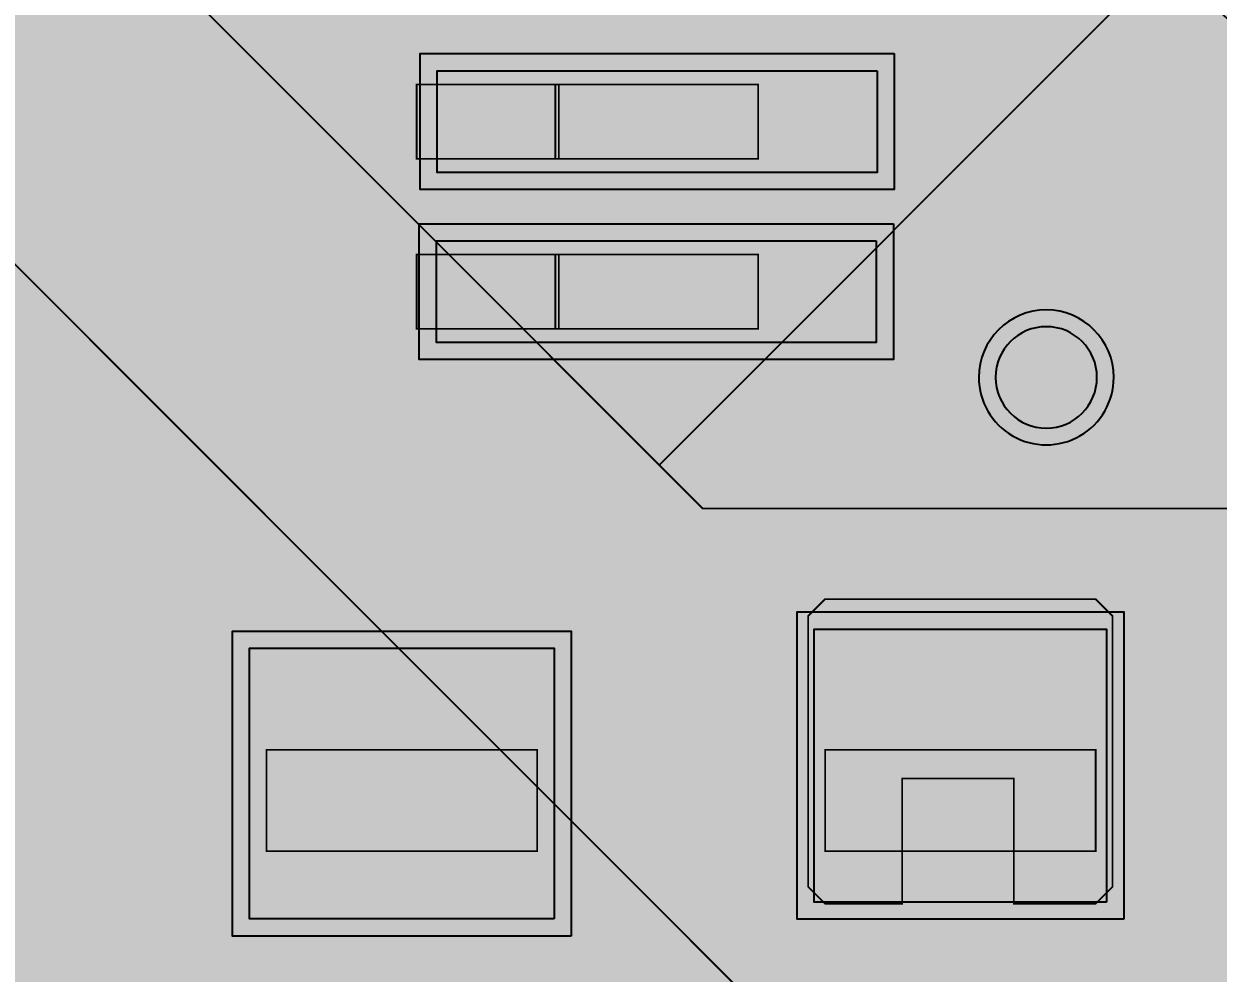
# Model space of a CAD drawing. Header units: millimetres. Extents: x -29 to 68.7, y -13.3 to 46.
# Drawn here: x 19.076 to 22.606, y 5.982 to 8.787 of the extents above; entities that cross this region are included whole.
import ezdxf

# ---------------------------------------------------------------- set-up
doc = ezdxf.new("R2010")
doc.units = ezdxf.units.MM
doc.header["$MEASUREMENT"] = 0
for name, color, linetype, true_color in [('Bottom-Layer', 7, 'Continuous', 0x0000ff), ('Component-Marking-Layer', 7, 'Continuous', 0x66ffcc), ('Component-Shape-Layer', 7, 'Continuous', 0x00cccc), ('Document-Layer', 7, 'Continuous', 0xffffff), ('Hole-Layer', 7, 'Continuous', 0x222222), ('Inner1', 7, 'Continuous', 0x999966), ('Inner2', 7, 'Continuous', 0x008000), ('Multi-Layer', 7, 'Continuous', 0xc0c0c0), ('Pin-Floating-Layer', 7, 'Continuous', 0xff99ff), ('Pin-Soldering-Layer', 7, 'Continuous', 0xcc9999), ('Top-Layer', 7, 'Continuous', 0xff0000), ('Top-Paste-Mask-Layer', 7, 'Continuous', 0x808080), ('Top-Silkscreen-Layer', 7, 'Continuous', 0xffcc00), ('Top-Solder-Mask-Layer', 7, 'Continuous', 0x800080)]:
    doc.layers.add(name, color=color, linetype=linetype, true_color=true_color)

msp = doc.modelspace()

# ---------------------------------------------------------------- hatches: boundary and pattern name
at = {"layer": 'Bottom-Layer'}
for points in [[(4.985098257861302, 4.985098257861302), (4.411273596485969, 5.426836558276926), (3.7435443644042454, 5.7070956182199595), (3.0263406797366175, 5.807227245370312), (2.307384647335205, 5.720568768980415), (1.6345149717351406, 5.452886368149756), (1.0525038116651988, 5.021991395319207), (0.6000776798298316, 4.456555224483729), (0.30734061468123025, 3.794201483085085), (0.30734061468122964, 24.205854397026684), (0.6000776798298312, 23.543500655628037), (1.0525038116651988, 22.978064484792558), (1.6345149717351402, 22.547169511962007), (2.307384647335204, 22.27948711113135), (3.0263406797366206, 22.192828634741453), (3.7435443644042494, 22.292960261891803), (4.411273596485971, 22.573219321834838), (4.985098257861304, 23.014957622250463), (5.426836558276928, 23.588782283625797), (5.7070956182199595, 24.256511515707523), (5.80722724537031, 24.97371520037515), (5.720568768980412, 25.692671232776565), (5.452886368149749, 26.365540908376627), (5.021991395319198, 26.94755206844657), (4.456555224483718, 27.399978200281936), (3.7942014830850663, 27.692715265430536), (8.705263677228285, 27.692715265430536), (8.531223209924825, 27.437352467186724), (8.53786426574143, 27.128392697372337), (8.722716903352671, 26.880744266417718), (9.01703073406147, 26.78651257302515), (9.311344564770266, 26.880744266417718), (9.49619720238151, 27.128392697372337), (9.502838258198116, 27.437352467186724), (9.328797790894654, 27.692715265430536), (39.20588233708258, 27.692715265430536), (38.54352811596471, 27.39997790913344), (37.97809164628019, 26.9475512601005), (37.547196633178714, 26.365539437463934), (37.2795144973991, 25.6926690575326), (37.19285660111973, 24.973712394710073), (37.29298909370187, 24.256508269001255), (37.57324923657311, 23.588778887947626), (38.01498873669625, 23.014954447865623), (38.588814589557664, 22.573216782964447), (39.256544866942896, 22.292958775643474), (39.97374931289429, 22.19282857684205), (40.69270569856169, 22.27948877250619), (41.365575222381864, 22.54717306027535), (41.94758566691623, 22.978069934779427), (42.400010507553766, 23.543507851423307), (42.69274574549149, 24.205863008777733), (42.6927457454915, 3.794192871334001), (42.40001050755378, 4.456548028688433), (41.94758566691625, 5.0219859453323155), (41.36557522238189, 5.452882819836398), (40.69270569856171, 5.72056710760556), (39.97374931289432, 5.807227303269707), (39.25654486694292, 5.707097104468292), (38.588814589557686, 5.426839097147328), (38.014988736696274, 4.985101432246156), (37.573249236573126, 4.411276992164153), (37.29298909370188, 3.7435476111105284), (37.19285660111973, 3.0263434854017057), (37.27951449739909, 2.3073868225791783), (37.5471966331787, 1.6345164426478431), (37.97809164628018, 1.0525046200112707), (38.5435281159647, 0.600077970978328), (39.20588233708256, 0.3073406146812289), (3.794201483085082, 0.30734061468122914), (4.456555224483727, 0.6000776798298316), (5.021991395319207, 1.0525038116651992), (5.452886368149756, 1.6345149717351424), (5.720568768980415, 2.3073846473352067), (5.807227245370311, 3.026340679736621), (5.707095618219958, 3.74354436440425), (5.426836558276924, 4.411273596485974)], [(20.203200406400818, 8.001016002032005), (20.231428977021473, 7.859101394144519), (20.311817144899074, 7.73879199884878), (21.07381866890212, 6.976790474845732), (21.194128064197862, 6.89640230696813), (21.336042672085348, 6.868173736347473), (22.610871221742446, 6.868173736347473), (22.752785829629932, 6.89640230696813), (22.873095224925674, 6.976790474845732), (23.132084375508626, 7.235779625428688), (23.307963791609946, 7.274031072552702), (23.459377177057913, 7.371348742697487), (26.71856743713488, 7.371348742697487), (26.860482045022366, 7.399577313318142), (26.980791440318104, 7.479965481195745), (27.122432356204584, 7.621606397082229), (27.339795255678908, 7.6792817386092205), (27.510795021590052, 7.825337053974581), (27.510795021590052, 7.043434086868174), (27.539023592210704, 6.901519478980688), (27.61941176008831, 6.781210083684949), (27.651110997507377, 6.7495108462658795), (27.444056317558747, 6.607145748132078), (27.330849406910815, 6.382816398654958), (27.339327035690395, 6.131683781367692), (27.467404615578573, 5.915499611768564), (27.683588785177704, 5.787422031880389), (27.934721402464966, 5.778944403100806), (28.15905075194209, 5.892151313748737), (28.30141585007589, 6.099205993697368), (28.83921767843536, 5.561404165337893), (28.83921767843536, 3.3905824377248797), (28.566552920046966, 3.3909607063103007), (28.320773113709006, 3.2728992801347587), (28.150642537251986, 3.05982229754741), (28.089916179832365, 2.7940055880111765), (28.15064253725199, 2.5281888784749427), (28.320773113709006, 2.315111895887594), (28.566552920046966, 2.1970504697120523), (28.83921767843536, 2.197428738297473), (28.83921767843536, 1.6510033020066042), (28.867446249056016, 1.5090886941191193), (28.94783441693362, 1.3887792988233785), (29.771555524375835, 0.5650581913811643), (29.88567462384303, 0.48730014623515994), (30.0203305558804, 0.4566854044384373), (30.240358690022283, 0.33635465329892134), (30.49114118870052, 0.3362661069341246), (30.711254240812043, 0.4564414528829058), (31.053342646685294, 0.45644145288290566), (31.19525725457278, 0.48467002350356136), (31.315566649868522, 0.5650581913811633), (31.903670764811974, 1.1531623063246128), (36.322072644145294, 1.153162306324613), (36.46398725203277, 1.181390876945268), (36.584296647328514, 1.26177904482287), (37.051865862466954, 1.7293482599613037), (37.132254030344555, 1.8496576552570425), (37.16048260096521, 1.9915722631445267), (37.16048260096521, 16.298732537465078), (37.16023037507657, 16.31240761162688), (37.15947404051156, 16.326064083691637), (37.14423244011294, 16.583360795996093), (37.004392280351496, 16.79987553975108), (37.15657281602383, 17.060844620337065), (37.13319967290441, 17.3620380343423), (36.94258016417836, 17.59640522349738), (36.652464525665295, 17.680647094022486), (36.36596603813891, 17.584822289798804), (36.184912369824744, 17.34298898843318), (36.184912369824744, 18.896430835391232), (36.838297155329535, 19.549815620896027), (36.91868532320714, 19.670125016191765), (36.9469138938278, 19.81203962407925), (36.9469138938278, 25.908051816103637), (36.91868532320714, 26.049966423991123), (36.838297155329535, 26.17027581928686), (36.203295885326995, 26.8052770892894), (35.99908415518384, 26.90932816288263), (35.77271370850401, 26.873474606379233), (35.61065036187071, 26.711411259745937), (35.57479680536731, 26.48504081306611), (35.67884787896054, 26.28082908292295), (36.20523241046482, 25.75444455141867), (36.20523241046482, 19.96564688876422), (35.55184762496003, 19.312262103259428), (35.47145945708243, 19.19195270796369), (35.44323088646178, 19.050038100076204), (35.44323088646178, 15.266637490745415), (33.90412750825503, 13.727534112538656), (33.90412750825503, 15.370539473587693), (34.18717238400248, 15.410707109961766), (34.403431935358604, 15.597682100658444), (34.48407416814834, 15.87195326390653), (34.4034319353586, 16.146224427154614), (34.18717238400248, 16.33319941785129), (33.90412750825503, 16.373367054225366), (33.90412750825503, 22.98182626365253), (33.87589893763437, 23.123740871540015), (33.79551076975676, 23.244050266835757), (32.76447437507932, 24.2750866615132), (32.67172895583936, 24.54972248171867), (32.44361749392647, 24.728584740101738), (32.15478635224557, 24.753143203515403), (31.899751580272508, 24.61536144995356), (31.761969826710665, 24.360326677980495), (31.78652829012433, 24.071495536299604), (31.965390548507393, 23.843384074386705), (32.24002636871287, 23.750638655146748), (33.162446024892056, 22.82821899896756), (33.162446024892056, 13.366853391177223), (30.82203408659774, 11.026441452882908), (28.96608279046914, 11.026441452882908), (28.93701858938291, 11.051519470784944), (28.90613933901484, 11.074325317916358), (28.9512360138119, 11.11942199271342), (29.225871834017376, 11.212167411953377), (29.404734092400442, 11.440278873866275), (29.42929255581411, 11.729110015547167), (29.29151080225227, 11.984144787520233), (29.036476030279204, 12.121926541082079), (28.747644888598312, 12.097368077668412), (28.51953342668541, 11.918505819285349), (28.426788007445452, 11.643869999079875), (28.075780594090755, 11.292862585725173), (27.712662382795205, 11.292862585725173), (27.42189484378969, 11.583630124730691), (27.42189484378969, 12.827025654051285), (27.39366627316904, 12.96894026193877), (27.313278105291438, 13.089249657234507), (24.500889001778006, 15.901638760747977), (24.500889001778003, 16.76403352806706), (24.472660431157347, 16.905948135954542), (24.39227226327975, 17.02625753125028), (24.011271501278234, 17.407258293251804), (23.890962105982492, 17.48764646112941), (23.749047498095006, 17.515875031750063), (22.886652730775896, 17.515875031750063), (21.46751333502667, 18.935014427499294), (21.467513335026673, 23.353416306832614), (21.43928476440602, 23.4953309147201), (21.358896596528417, 23.61564031001584), (20.836265151265525, 24.138271755278733), (20.715955755969784, 24.218659923156334), (20.574041148082298, 24.24688849377699), (13.335026670053342, 24.24688849377699), (13.193112062165856, 24.218659923156334), (13.072802666870116, 24.138271755278733), (12.038417119363801, 23.103886207772415), (11.589697913891705, 23.103886207772415), (11.672925684450158, 23.336398070586288), (11.657505390669211, 23.582874930922134), (11.545946827589548, 23.803200406400816), (11.668401774108307, 24.070952275740535), (11.651689700087998, 24.364902924734142), (11.499676744389024, 24.617050379136295), (11.24752928998687, 24.76906333483527), (10.95357864099326, 24.785775408855578), (10.685826771653545, 24.663320462336817), (10.41807490231383, 24.785775408855578), (10.12412425332022, 24.76906333483527), (9.871976798918066, 24.617050379136295), (9.719963843219094, 24.364902924734142), (9.703251769198785, 24.070952275740535), (9.825706715717542, 23.803200406400816), (9.714148152637879, 23.582874930922134), (9.698727858856932, 23.336398070586288), (9.781955629415386, 23.103886207772415), (9.424625806722053, 23.103886207772415), (8.761426368983303, 23.76708564551117), (8.668680949743347, 24.041721465716645), (8.440569487830448, 24.220583724099704), (8.151738346149552, 24.245142187513373), (7.896703574176489, 24.10736043395153), (7.758921820614646, 23.852325661978465), (7.7834802840283155, 23.56349452029757), (7.9623425424113785, 23.33538305838467), (8.236978362616854, 23.242637639144714), (9.008794538853861, 22.47082146290771), (9.129103934149601, 22.39043329503011), (9.271018542037085, 22.36220472440945), (12.19202438404877, 22.36220472440945), (12.333938991936256, 22.390433295030107), (12.454248387231996, 22.47082146290771), (12.893747580206565, 22.91032065588228), (12.973121104559436, 22.623511315784008), (13.199817534640971, 22.4307200231277), (13.495651389539951, 22.398438693672283), (13.758592336415331, 22.537800856371057), (13.897954499114105, 22.80074180324644), (13.865673169658683, 23.09657565814542), (13.672881877002379, 23.32327208822695), (13.386072536904107, 23.40264561257982), (13.488633934738312, 23.505207010414026), (19.157379162177754, 23.505207010414026), (18.894482583952396, 23.419506178794066), (18.715717709781764, 23.208550346578615), (18.674314631219126, 22.935154976338936), (18.782601775046867, 22.680727898643607), (18.573931193092736, 22.51820813810646), (18.475574356601747, 22.272684173790115), (18.514327580548276, 22.01104650071554), (18.679632945094806, 21.804575629185763), (18.926454692958224, 21.70952243818317), (19.18754876125247, 21.751783198229425), (19.39178273924172, 21.91984439712083), (19.48351516672944, 22.16791947866942), (19.9491998983998, 21.70223474699906), (19.9491998983998, 17.653035306070613), (19.977428469020456, 17.511120698183127), (20.057816636898057, 17.39081130288739), (21.60112014224029, 15.847507797545157), (21.60112014224029, 15.843298944901447), (21.479521414778567, 15.617465649612589), (21.48408727988, 15.361016667050341), (21.613647948065243, 15.139655060079463), (21.83500955503612, 15.010094391894222), (22.091458537598367, 15.005528526792787), (22.31729183288723, 15.127127254254509), (23.210502463534496, 15.127127254254507), (25.39471678943358, 12.942912928355424), (25.39471678943358, 10.440073138449835), (25.27688472708688, 10.228813851693381), (25.270412742851143, 9.9870019525284), (25.37677568996986, 9.769742189484381), (25.268348510840234, 9.542514937024784), (25.282664044913783, 9.29115117090378), (25.416188310662633, 9.077703407058442), (25.452563050479554, 8.971919033470492), (25.518827558919902, 8.881794284853353), (25.774764592058748, 8.625857251714505), (22.987045974091952, 8.625857251714505), (22.845131366204466, 8.597628681093848), (22.724821970908724, 8.517240513216246), (22.374467008459224, 8.16688555076675), (22.166108453981728, 8.244328485853345), (21.94465249895103, 8.225146322257443), (21.75271324712294, 8.113030226060454), (21.748476454423354, 8.113030226060454), (21.32588265176531, 8.535624028718495), (21.325882651765305, 15.466570993141989), (21.29765408114465, 15.608485601029475), (21.21726591326705, 15.728794996325215), (20.4300547662401, 16.516006143352165), (20.349542812147686, 16.772535464223722), (20.149129098301163, 16.95176662926163), (19.885235496456563, 17.003241226142876), (19.632155180842066, 16.91246776599584), (19.46113709364588, 16.705001428797825), (19.42032744401983, 16.439249590204), (19.258546274651355, 16.294362868096194), (19.17227662472414, 16.095056931137936), (19.177364716726824, 15.877940786355591), (19.27287595734663, 15.682894863761348), (19.441266605878642, 15.545745680415825), (19.651606251872636, 15.491685137239712), (20.203200406400818, 14.940090982711526)]]:
    msp.add_hatch(color=256, dxfattribs=at).paths.add_polyline_path(points)
at = {"layer": 'Component-Marking-Layer'}
msp.add_hatch(color=256, dxfattribs=at).paths.add_polyline_path([(21.18679197358395, 7.646812293624588, 1), (21.306731013462027, 7.646812293624588, 1)])
msp.add_hatch(color=256, dxfattribs=at).paths.add_polyline_path([(21.18679197358395, 7.646812293624588, 1), (21.306731013462027, 7.646812293624588, 1)])
at = {"layer": 'Inner1'}
for points in [[(4.985098257861304, 23.014957622250463), (5.426836558276928, 23.588782283625797), (5.7070956182199595, 24.256511515707523), (5.80722724537031, 24.97371520037515), (5.720568768980412, 25.692671232776565), (5.452886368149749, 26.365540908376627), (5.021991395319198, 26.94755206844657), (4.456555224483718, 27.399978200281936), (3.7942014830850663, 27.692715265430536), (8.705263677228285, 27.692715265430536), (8.531223209924825, 27.437352467186724), (8.53786426574143, 27.128392697372337), (8.722716903352671, 26.880744266417718), (9.01703073406147, 26.78651257302515), (9.311344564770266, 26.880744266417718), (9.49619720238151, 27.128392697372337), (9.502838258198116, 27.437352467186724), (9.328797790894654, 27.692715265430536), (39.20588233708258, 27.692715265430536), (38.54352811596471, 27.39997790913344), (37.97809164628019, 26.9475512601005), (37.547196633178714, 26.365539437463934), (37.2795144973991, 25.6926690575326), (37.19285660111973, 24.973712394710073), (37.29298909370187, 24.256508269001255), (37.57324923657311, 23.588778887947626), (38.01498873669625, 23.014954447865623), (38.588814589557664, 22.573216782964447), (39.256544866942896, 22.292958775643474), (39.97374931289429, 22.19282857684205), (40.69270569856169, 22.27948877250619), (41.365575222381864, 22.54717306027535), (41.94758566691623, 22.978069934779427), (42.400010507553766, 23.543507851423307), (42.69274574549149, 24.205863008777733), (42.6927457454915, 3.794192871334001), (42.40001050755378, 4.456548028688433), (41.94758566691625, 5.0219859453323155), (41.36557522238189, 5.452882819836398), (40.69270569856171, 5.72056710760556), (39.97374931289432, 5.807227303269707), (39.25654486694292, 5.707097104468292), (38.588814589557686, 5.426839097147328), (38.014988736696274, 4.985101432246156), (37.573249236573126, 4.411276992164153), (37.29298909370188, 3.7435476111105284), (37.19285660111973, 3.0263434854017057), (37.27951449739909, 2.3073868225791783), (37.5471966331787, 1.6345164426478431), (37.97809164628018, 1.0525046200112707), (38.5435281159647, 0.600077970978328), (39.20588233708256, 0.3073406146812289), (3.794201483085082, 0.30734061468122914), (4.456555224483727, 0.6000776798298316), (5.021991395319207, 1.0525038116651992), (5.452886368149756, 1.6345149717351424), (5.720568768980415, 2.3073846473352067), (5.807227245370311, 3.026340679736621), (5.707095618219958, 3.74354436440425), (5.426836558276924, 4.411273596485974), (4.985098257861302, 4.985098257861302), (4.411273596485969, 5.426836558276926), (3.7435443644042454, 5.7070956182199595), (3.0263406797366175, 5.807227245370312), (2.307384647335205, 5.720568768980415), (1.6345149717351406, 5.452886368149756), (1.0525038116651988, 5.021991395319207), (0.6000776798298316, 4.456555224483729), (0.30734061468123025, 3.794201483085085), (0.30734061468122964, 24.205854397026684), (0.6000776798298312, 23.543500655628037), (1.0525038116651988, 22.978064484792558), (1.6345149717351402, 22.547169511962007), (2.307384647335204, 22.27948711113135), (3.0263406797366206, 22.192828634741453), (3.7435443644042494, 22.292960261891803), (4.411273596485971, 22.573219321834838)], [(21.591313182626365, 7.7421894843789705), (21.688090194620774, 7.4443404677867715), (21.94145570135179, 7.260259652017061), (22.254632690825, 7.260259652017061), (22.507998197556017, 7.4443404677867715), (22.60477520955042, 7.7421894843789705), (22.507998197556017, 8.04003850097117), (22.254632690825, 8.224119316740879), (21.94145570135179, 8.224119316740879), (21.688090194620774, 8.04003850097117)]]:
    msp.add_hatch(color=256, dxfattribs=at).paths.add_polyline_path(points)
at = {"layer": 'Inner2'}
for points in [[(18.56462143130582, 18.69443738887524), (20.009884321832466, 17.249174498349), (19.939039878079758, 17.249174498349), (19.899187145727794, 17.24124729701032), (19.865401630610496, 17.218672537537845), (19.357400614608466, 16.71067152153581), (19.33482585513599, 16.676886006418517), (19.32689865379731, 16.63703327406655), (19.32689865379731, 16.371326390839126), (19.182089318123527, 16.136175997179187), (19.182089318123527, 15.860013995200807), (19.32689865379731, 15.624863601540865), (19.32689865379731, 9.005969011938024), (19.33482585513599, 8.96611627958606), (19.357400614608466, 8.932330764468762), (19.43895603195257, 8.850775347124657), (19.565331971433285, 8.640290061349464), (19.775817257208477, 8.513914121868751), (21.00840391661507, 7.2813274624621585), (21.042189431732364, 7.258752702989681), (21.08204216408433, 7.250825501651004), (21.97419849982904, 7.250825501651004), (22.098044196088395, 7.235458470916943), (22.221889892347747, 7.250825501651004), (22.990200531833107, 7.250825501651004), (23.11404622809246, 7.235458470916943), (23.237891924351814, 7.250825501651004), (23.28396748793498, 7.250825501651005), (23.3391912975457, 7.266673502841736), (23.377607247542564, 7.309394025725954), (23.554296316783482, 7.491278784304616), (23.620739387809753, 7.73599578597192), (23.560298002440682, 7.982263793490369), (23.388107696215396, 8.16841317177158), (23.388107696215396, 16.34011176022352), (23.38018049487672, 16.379964492575485), (23.357605735404242, 16.413750007692784), (22.72792165622885, 17.043434086868174), (23.88391022988384, 17.043434086868174), (25.19986537973076, 15.727478937020784), (25.199865379730475, 4.912248036428696), (24.93389634337049, 4.931563467284066), (24.694949911511422, 4.813169139408068), (24.54920082104546, 4.589853629871152), (24.537013381407224, 4.323462788274725), (24.661762828649316, 4.087771911098323), (24.888900574686684, 3.9480541294939315), (25.155522225152097, 3.943003419198685), (25.387788562476853, 4.0740185432001965), (25.8506419323148, 3.6111651733622563), (25.883603410478006, 3.589141017779355), (25.92248412496772, 3.581407162814788), (28.29340476887191, 3.581407162814334), (29.360206902476186, 2.514605029210059), (22.140128378194326, 2.514605029210059), (16.73863347726696, 7.9160999301369674), (16.73863347726696, 17.241624099115278), (18.191446767026925, 18.69443738887524)], [(16.73863347726696, 7.874015748031497), (16.73863347726696, 8.694461935494308), (18.287260930319725, 8.694461935494308), (21.874839792276436, 5.106883073537597), (21.874839792276436, 3.92289590113203), (21.11006926910694, 4.6876664243014075), (21.077107790943725, 4.709690579884308), (21.038227076454007, 4.717424434848869), (10.161741959190199, 4.717424434848871), (9.902768605537219, 4.976397788501848), (9.902768605537219, 5.167611352088257), (10.82156966389491, 6.086412410445949), (14.951030139681409, 6.086412410445949), (14.98991085417113, 6.0941462654105125), (15.022872332334348, 6.116170420993417), (16.708875466719487, 7.802173555378559), (16.730899622302395, 7.835135033541775)]]:
    msp.add_hatch(color=256, dxfattribs=at).paths.add_polyline_path(points)
h = msp.add_hatch(dxfattribs=at)
h.set_pattern_fill('ANSI37', color=256, style=0)
h.set_pattern_definition([(45, (0, 0), (-2.245064030267287, 2.245064030267288), []), (135, (0, 0), (-2.245064030267287, -2.245064030267288), [])])
h.paths.add_polyline_path([(19.939039878079758, 17.145034290068583), (19.431038862077727, 16.63703327406655), (19.431038862077727, 9.005969011938024), (21.08204216408433, 7.35496570993142), (23.28396748793498, 7.35496570993142), (23.28396748793498, 16.34011176022352), (22.47904495808992, 17.145034290068583)])
at = {"layer": 'Pin-Floating-Layer'}
for points in [[(20.65674371348743, 8.387960375920754), (20.23672847345695, 8.387960375920754), (20.23672847345695, 8.607975615951233), (20.65674371348743, 8.607975615951233)], [(20.65674371348743, 8.387960375920754), (20.23672847345695, 8.387960375920754), (20.23672847345695, 8.607975615951233), (20.65674371348743, 8.607975615951233)], [(20.65674371348743, 7.885547371094743), (20.23672847345695, 7.885547371094743), (20.23672847345695, 8.105562611125224), (20.65674371348743, 8.105562611125224)], [(20.65674371348743, 7.885547371094743), (20.23672847345695, 7.885547371094743), (20.23672847345695, 8.105562611125224), (20.65674371348743, 8.105562611125224)]]:
    msp.add_hatch(color=256, dxfattribs=at).paths.add_polyline_path(points)
at = {"layer": 'Pin-Soldering-Layer'}
for points in [[(21.246736093472187, 8.387960375920754), (20.64673609347219, 8.387960375920754), (20.64673609347219, 8.607975615951233), (21.246736093472187, 8.607975615951233)], [(21.246736093472187, 8.387960375920754), (20.64673609347219, 8.387960375920754), (20.64673609347219, 8.607975615951233), (21.246736093472187, 8.607975615951233)], [(21.246736093472187, 7.885547371094743), (20.64673609347219, 7.885547371094743), (20.64673609347219, 8.105562611125224), (21.246736093472187, 8.105562611125224)], [(21.246736093472187, 7.885547371094743), (20.64673609347219, 7.885547371094743), (20.64673609347219, 8.105562611125224), (21.246736093472187, 8.105562611125224)], [(20.593040386080773, 6.642011684023369), (19.793040386080776, 6.642011684023369), (19.793040386080776, 6.342011684023369), (20.593040386080773, 6.342011684023369)], [(20.593040386080773, 6.642011684023369), (19.793040386080776, 6.642011684023369), (19.793040386080776, 6.342011684023369), (20.593040386080773, 6.342011684023369)], [(22.244043688087377, 6.642011684023369), (21.44404368808738, 6.642011684023369), (21.44404368808738, 6.342011684023369), (22.244043688087377, 6.342011684023369)], [(22.244043688087377, 6.642011684023369), (21.44404368808738, 6.642011684023369), (21.44404368808738, 6.342011684023369), (22.244043688087377, 6.342011684023369)]]:
    msp.add_hatch(color=256, dxfattribs=at).paths.add_polyline_path(points)
at = {"layer": 'Top-Layer'}
for points in [[(4.985098257861304, 23.014957622250463), (5.426836558276928, 23.588782283625797), (5.7070956182199595, 24.256511515707523), (5.80722724537031, 24.97371520037515), (5.720568768980412, 25.692671232776565), (5.452886368149749, 26.365540908376627), (5.021991395319198, 26.94755206844657), (4.456555224483718, 27.399978200281936), (3.7942014830850663, 27.692715265430536), (8.705263677228285, 27.692715265430536), (8.555384935266376, 27.502192088417903), (8.511152858912775, 27.263851488241343), (8.582689865379733, 27.032237207643583), (8.582689865379733, 26.99098689444527), (8.366871189739662, 26.900154445694316), (8.277673355346712, 26.683655067310134), (8.277673355346712, 25.87717805435611), (8.367691337252802, 25.659855421580975), (8.58501397002794, 25.56983743967488), (9.449022098044198, 25.569837439674885), (9.666344730819336, 25.659855421580975), (9.756362712725426, 25.87717805435611), (9.756362712725426, 26.683655067310134), (9.66717382466013, 26.90014543108442), (9.451371602743208, 26.990986701315332), (9.451371602743208, 27.032237207643583), (9.522908609210164, 27.263851488241343), (9.478676532856563, 27.502192088417903), (9.328797790894654, 27.692715265430536), (39.20588233708258, 27.692715265430536), (38.54352811596471, 27.39997790913344), (37.97809164628019, 26.9475512601005), (37.547196633178714, 26.365539437463934), (37.2795144973991, 25.6926690575326), (37.19285660111973, 24.973712394710073), (37.29298909370187, 24.256508269001255), (37.57324923657311, 23.588778887947626), (38.01498873669625, 23.014954447865623), (38.588814589557664, 22.573216782964447), (39.256544866942896, 22.292958775643474), (39.97374931289429, 22.19282857684205), (40.69270569856169, 22.27948877250619), (41.365575222381864, 22.54717306027535), (41.94758566691623, 22.978069934779427), (42.400010507553766, 23.543507851423307), (42.69274574549149, 24.205863008777733), (42.6927457454915, 3.794192871334001), (42.40001050755378, 4.456548028688433), (41.94758566691625, 5.0219859453323155), (41.36557522238189, 5.452882819836398), (40.69270569856171, 5.72056710760556), (39.97374931289432, 5.807227303269707), (39.25654486694292, 5.707097104468292), (38.588814589557686, 5.426839097147328), (38.014988736696274, 4.985101432246156), (37.573249236573126, 4.411276992164153), (37.29298909370188, 3.7435476111105284), (37.19285660111973, 3.0263434854017057), (37.27951449739909, 2.3073868225791783), (37.5471966331787, 1.6345164426478431), (37.97809164628018, 1.0525046200112707), (38.5435281159647, 0.600077970978328), (39.20588233708256, 0.3073406146812289), (3.794201483085082, 0.30734061468122914), (4.456555224483727, 0.6000776798298316), (5.021991395319207, 1.0525038116651992), (5.452886368149756, 1.6345149717351424), (5.720568768980415, 2.3073846473352067), (5.807227245370311, 3.026340679736621), (5.707095618219958, 3.74354436440425), (5.426836558276924, 4.411273596485974), (4.985098257861302, 4.985098257861302), (4.411273596485969, 5.426836558276926), (3.7435443644042454, 5.7070956182199595), (3.0263406797366175, 5.807227245370312), (2.307384647335205, 5.720568768980415), (1.6345149717351406, 5.452886368149756), (1.0525038116651988, 5.021991395319207), (0.6000776798298316, 4.456555224483729), (0.30734061468123025, 3.794201483085085), (0.30734061468122964, 24.205854397026684), (0.6000776798298312, 23.543500655628037), (1.0525038116651988, 22.978064484792558), (1.6345149717351402, 22.547169511962007), (2.307384647335204, 22.27948711113135), (3.0263406797366206, 22.192828634741453), (3.7435443644042494, 22.292960261891803), (4.411273596485971, 22.573219321834838)], [(18.107696215392433, 7.305947428063982), (17.90313447175228, 7.225884797943074), (17.804270209217627, 7.02971805943612), (17.635601770810762, 7.02971805943612), (17.524759567640853, 7.188417053122211), (17.341033782067566, 7.249377698755398), (16.441033782067567, 7.249377698755398), (16.223711149292427, 7.159359716849308), (16.133693167386337, 6.942037084074169), (16.133693167386337, 6.142037084074169), (16.22371114929243, 5.92471445129903), (16.441033782067567, 5.83469646939294), (17.341033782067566, 5.83469646939294), (17.558356414842702, 5.92471445129903), (17.648374396748796, 6.142037084074169), (17.648374396748796, 6.161036322072645), (17.804270209217627, 6.161036322072645), (17.903999971364385, 5.964084663757368), (18.11003302006604, 5.88479806959614), (18.9740411480823, 5.88479806959614), (19.191363780857436, 5.974816051502231), (19.281381762763527, 6.19213868427737), (19.281381762763527, 6.998615697231395), (19.22547169655796, 7.175366744543326), (19.07808332947142, 7.287810230244089), (19.853900226481585, 8.063627127254255), (19.987922275844557, 8.063627127254255), (19.987922275844557, 7.8455676911353835), (20.077940257750647, 7.628245058360244), (20.295262890525784, 7.538227076454154), (20.383235966471936, 7.538227076454154), (20.383235966471936, 7.526088893280303), (20.106524771947033, 7.249377698755398), (19.743040386080775, 7.249377698755398), (19.52571775330564, 7.159359716849308), (19.435699771399545, 6.942037084074169), (19.43569977139955, 6.142037084074169), (19.52571775330564, 5.92471445129903), (19.743040386080775, 5.83469646939294), (20.643040386080774, 5.83469646939294), (20.86036301885591, 5.92471445129903), (20.950381000762004, 6.142037084074169), (20.950381000762004, 6.505521469940429), (21.104699009398022, 6.659839478576447), (21.104699009398022, 6.19213868427737), (21.194716991304112, 5.974816051502231), (21.412039624079252, 5.88479806959614), (22.276047752095508, 5.88479806959614), (22.493370384870644, 5.974816051502231), (22.583388366776735, 6.19213868427737), (22.583388366776735, 6.998615697231395), (22.515866571852623, 7.1908270057513075), (22.342969851565154, 7.298581838712743), (22.527754101895432, 7.473627169718923), (22.604120164072363, 7.716432259502422), (22.552800457838345, 7.965736039716922), (22.386743229187385, 8.15863778644294), (22.147845636218012, 8.246467321057597), (21.896382864198046, 8.207064765744276), (21.89209036264223, 8.225239877181007), (21.886701910036734, 8.24312072793992), (21.900498001371183, 8.294746060823037), (21.90514351028702, 8.347980695961395), (21.90514351028702, 8.647955295910593), (21.81512552838093, 8.865277928685732), (21.597802895605792, 8.955295910591824), (20.29780289560579, 8.955295910591824), (20.238368676340357, 8.949494392899599), (20.18117827815239, 8.93230886461773), (19.6739903479807, 8.93230886461773), (19.50777529353714, 8.899246634644223), (19.366864974389387, 8.805093369527304), (18.23491171048286, 7.673140105620776), (18.14075844536594, 7.532229786473027), (18.107696215392433, 7.366014732029465)], [(21.597802895605792, 8.647955295910595), (21.597802895605792, 8.347980695961397), (20.29780289560579, 8.347980695961397), (20.29780289560579, 8.647955295910595)], [(21.595262890525785, 8.145542291084585), (21.595262890525785, 7.845567691135383), (20.295262890525784, 7.845567691135383), (20.295262890525784, 8.145542291084585)], [(22.276047752095508, 6.192138684277372), (21.412039624079252, 6.192138684277372), (21.412039624079252, 6.9986156972313935), (22.276047752095508, 6.9986156972313935)], [(20.643040386080777, 6.14203708407417), (19.743040386080775, 6.14203708407417), (19.743040386080775, 6.942037084074168), (20.643040386080777, 6.942037084074168)]]:
    msp.add_hatch(color=256, dxfattribs=at).paths.add_polyline_path(points)
at = {"layer": 'Top-Paste-Mask-Layer'}
for points in [[(21.597802895605792, 8.647955295910595), (21.597802895605792, 8.347980695961397), (20.29780289560579, 8.347980695961397), (20.29780289560579, 8.647955295910595)], [(21.595262890525785, 8.145542291084585), (21.595262890525785, 7.845567691135383), (20.295262890525784, 7.845567691135383), (20.295262890525784, 8.145542291084585)], [(21.394056388112777, 7.037033274066549), (21.394056388112777, 6.237033274066548), (21.44406908813818, 6.187020574041149), (21.672034544069092, 6.187020574041149), (21.672034544069092, 6.557023114046229), (22.00203200406401, 6.557023114046229), (22.00203200406401, 6.187020574041149), (22.24406908813818, 6.187020574041149), (22.29405638811278, 6.237033274066548), (22.29405638811278, 7.037033274066549), (22.24406908813818, 7.08702057404115), (21.444069088138182, 7.08702057404115)], [(21.394056388112777, 7.037033274066549), (21.394056388112777, 6.237033274066548), (21.44406908813818, 6.187020574041149), (21.672034544069092, 6.187020574041149), (21.672034544069092, 6.557023114046229), (22.00203200406401, 6.557023114046229), (22.00203200406401, 6.187020574041149), (22.24406908813818, 6.187020574041149), (22.29405638811278, 6.237033274066548), (22.29405638811278, 7.037033274066549), (22.24406908813818, 7.08702057404115), (21.444069088138182, 7.08702057404115)], [(20.643040386080777, 6.14203708407417), (19.743040386080775, 6.14203708407417), (19.743040386080775, 6.942037084074168), (20.643040386080777, 6.942037084074168)]]:
    msp.add_hatch(color=256, dxfattribs=at).paths.add_polyline_path(points)
at = {"layer": 'Top-Solder-Mask-Layer'}
for points in [[(21.648602997205995, 8.6987553975108), (21.648602997205995, 8.297180594361192), (20.24700279400559, 8.297180594361192), (20.24700279400559, 8.6987553975108)], [(21.646062992125987, 8.196342392684787), (21.646062992125987, 7.794767589535181), (20.24446278892558, 7.794767589535181), (20.24446278892558, 8.196342392684787)], [(22.32684785369571, 6.141338582677167), (21.361239522479046, 6.141338582677167), (21.361239522479046, 7.049415798831598), (22.32684785369571, 7.049415798831598)], [(20.69384048768098, 6.091236982473966), (19.692240284480572, 6.091236982473966), (19.692240284480572, 6.992837185674372), (20.69384048768098, 6.992837185674372)]]:
    msp.add_hatch(color=256, dxfattribs=at).paths.add_polyline_path(points)

# ---------------------------------------------------------------- linework, layer by layer
at = {"layer": 'Bottom-Layer'}
for points, const_width in [([(20.95504191008382, 15.466570993141989), (20.95504191008382, 8.38201676403353)], 0.12700025400050802), ([(25.518827558919902, 8.881794284853353), (25.774764592058748, 8.625857251714505), (22.987045974091952, 8.625857251714505), (22.845131366204466, 8.597628681093848), (22.724821970908724, 8.517240513216246), (22.374467008459224, 8.16688555076675), (22.166108453981728, 8.244328485853345), (21.94465249895103, 8.225146322257443), (21.75271324712294, 8.113030226060454), (21.748476454423354, 8.113030226060454), (21.32588265176531, 8.535624028718495), (21.325882651765305, 15.466570993141989)], 0.05080010160020321), ([(20.574041148082298, 15.093698247396494), (20.574041148082298, 8.001016002032005)], 0.12700025400050802), ([(20.203200406400818, 14.940090982711526), (20.203200406400818, 8.001016002032005), (20.231428977021473, 7.859101394144519), (20.311817144899074, 7.73879199884878), (21.07381866890212, 6.976790474845732), (21.194128064197862, 6.89640230696813), (21.336042672085348, 6.868173736347473), (22.610871221742446, 6.868173736347473), (22.752785829629932, 6.89640230696813), (22.873095224925674, 6.976790474845732), (23.132084375508626, 7.235779625428688), (23.307963791609946, 7.274031072552702), (23.459377177057913, 7.371348742697487), (26.71856743713488, 7.371348742697487)], 0.05080010160020321), ([(20.95504191008382, 8.38201676403353), (21.594869189738382, 7.7421894843789705)], 0.12700025400050802), ([(22.474218948437898, 7.7421894843789705), (22.987045974091952, 8.255016510033022)], 0.12700025400050802), ([(20.574041148082298, 8.001016002032005), (21.336042672085348, 7.239014478028957)], 0.12700025400050802), ([(21.594869189738382, 7.7421894843789705), (22.098044196088395, 7.7421894843789705)], 0.12700025400050802), ([(22.098044196088395, 7.7421894843789705), (22.474218948437898, 7.7421894843789705)], 0.12700025400050802), ([(22.610871221742446, 7.239014478028957), (23.11404622809246, 7.7421894843789705)], 0.12700025400050802), ([(21.336042672085348, 7.239014478028957), (22.610871221742446, 7.239014478028957)], 0.12700025400050802)]:
    msp.add_lwpolyline(points, dxfattribs=dict(at, const_width=const_width))
at = {"layer": 'Component-Marking-Layer', "const_width": 0.1290325161295484}
msp.add_lwpolyline([(21.18679197358395, 7.646812293637207, 1), (21.306731013462027, 7.646812293623248), (21.306731013462027, 7.646812293611969, 1), (21.18679197358395, 7.646812293625928)], format="xyb", dxfattribs=at)
msp.add_lwpolyline([(21.18679197358395, 7.646812293637207, 1), (21.306731013462027, 7.646812293623248), (21.306731013462027, 7.646812293611969, 1), (21.18679197358395, 7.646812293625928)], format="xyb", dxfattribs=at)
at = {"layer": 'Component-Shape-Layer', "const_width": 0.05080010160020321}
for points in [[(20.24673609347219, 7.646812293624588), (15.846736093472188, 7.646812293624588), (15.846736093472186, 17.34683769367539), (20.24673609347219, 17.34683769367539)], [(20.24673609347219, 7.646812293624588), (15.846736093472188, 7.646812293624588), (15.846736093472186, 17.34683769367539), (20.24673609347219, 17.34683769367539)], [(20.593040386080773, 5.042011684023369), (19.793040386080776, 5.042011684023369), (19.793040386080776, 6.642011684023369), (20.593040386080773, 6.642011684023369)], [(20.593040386080773, 5.042011684023369), (19.793040386080776, 5.042011684023369), (19.793040386080776, 6.642011684023369), (20.593040386080773, 6.642011684023369)], [(22.244043688087377, 5.042011684023369), (21.44404368808738, 5.042011684023369), (21.44404368808738, 6.642011684023369), (22.244043688087377, 6.642011684023369)], [(22.244043688087377, 5.042011684023369), (21.44404368808738, 5.042011684023369), (21.44404368808738, 6.642011684023369), (22.244043688087377, 6.642011684023369)]]:
    msp.add_lwpolyline(points, close=True, dxfattribs=at)
at = {"layer": 'Document-Layer', "const_width": 0.2}
msp.add_lwpolyline([(21.546736093472187, 7.896748793497588, 1), (21.746888493776993, 7.896748793497588, 1)], format="xyb", close=True, dxfattribs=at)
msp.add_lwpolyline([(21.546736093472187, 7.896748793497588, 1), (21.746888493776993, 7.896748793497588, 1)], format="xyb", close=True, dxfattribs=at)
at = {"layer": 'Hole-Layer'}
msp.add_lwpolyline([(21.948183896367794, 7.7421894843789705, 1), (22.247904495808996, 7.7421894843789705, 1)], format="xyb", close=True, dxfattribs=at)
at = {"layer": 'Inner1', "const_width": 0.05080010160020321}
for points in [[(21.591313182626365, 7.7421894843789705), (21.688090194620774, 7.4443404677867715), (21.94145570135179, 7.260259652017061), (22.254632690825, 7.260259652017061), (22.507998197556017, 7.4443404677867715), (22.60477520955042, 7.7421894843789705), (22.507998197556017, 8.04003850097117), (22.254632690825, 8.224119316740879), (21.94145570135179, 8.224119316740879), (21.688090194620774, 8.04003850097117)], [(22.607315214630432, 7.7421894843789705), (22.704092226624837, 7.4443404677867715), (22.957457733355852, 7.260259652017061), (23.270634722829065, 7.260259652017061), (23.52400022956008, 7.4443404677867715), (23.62077724155449, 7.7421894843789705), (23.52400022956008, 8.04003850097117), (23.270634722829065, 8.224119316740879), (22.957457733355852, 8.224119316740879), (22.704092226624837, 8.04003850097117)]]:
    msp.add_lwpolyline(points, close=True, dxfattribs=at)
at = {"layer": 'Inner2'}
for points, const_width in [([(19.939039878079758, 17.145034290068583), (19.431038862077727, 16.63703327406655), (19.431038862077727, 9.005969011938024), (21.08204216408433, 7.35496570993142), (23.28396748793498, 7.35496570993142), (23.28396748793498, 16.34011176022352), (22.47904495808992, 17.145034290068583)], 0.005080010160020321), ([(21.97643891287783, 3.6776123952247906), (21.038227076454156, 4.615824231648464), (10.1196570993142, 4.615824231648464), (9.801168402336806, 4.934312928625858), (9.801168402336806, 5.2096951993904), (10.77948437896876, 6.188013716027432), (14.951031242062488, 6.188013716027432), (16.63703327406655, 7.874015748031497), (16.63703327406655, 8.796062992125986), (18.329344678689363, 8.796062992125986), (21.97643891287783, 5.148966217932436)], 0.005080010160020321), ([(16.73863347726696, 7.874015748031497), (16.73863347726696, 8.694461935494308), (18.287260930319725, 8.694461935494308), (21.874839792276436, 5.106883073537597), (21.874839792276436, 3.92289590113203), (21.11006926910694, 4.6876664243014075), (21.077107790943725, 4.709690579884308), (21.038227076454007, 4.717424434848869), (10.161741959190199, 4.717424434848871), (9.902768605537219, 4.976397788501848), (9.902768605537219, 5.167611352088257), (10.82156966389491, 6.086412410445949), (14.951030139681409, 6.086412410445949), (14.98991085417113, 6.0941462654105125), (15.022872332334348, 6.116170420993417), (16.708875466719487, 7.802173555378559), (16.730899622302395, 7.835135033541775)], 0.05080010160020321)]:
    msp.add_lwpolyline(points, close=True, dxfattribs=dict(at, const_width=const_width))
for points, const_width in [([(19.43895603195257, 8.850775347124657), (19.565331971433285, 8.640290061349464), (19.775817257208477, 8.513914121868751), (21.00840391661507, 7.2813274624621585), (21.042189431732364, 7.258752702989681), (21.08204216408433, 7.250825501651004), (21.97419849982904, 7.250825501651004), (22.098044196088395, 7.235458470916943), (22.221889892347747, 7.250825501651004), (22.990200531833107, 7.250825501651004), (23.11404622809246, 7.235458470916943), (23.237891924351814, 7.250825501651004), (23.28396748793498, 7.250825501651005), (23.3391912975457, 7.266673502841736), (23.377607247542564, 7.309394025725954), (23.554296316783482, 7.491278784304616), (23.620739387809753, 7.73599578597192), (23.560298002440682, 7.982263793490369), (23.388107696215396, 8.16841317177158), (23.388107696215396, 16.34011176022352)], 0.05080010160020321), ([(19.870035560071123, 5.784015748031497), (18.353771907543816, 7.300279400558802)], 0.12700025400050802)]:
    msp.add_lwpolyline(points, dxfattribs=dict(at, const_width=const_width))
at = {"layer": 'Multi-Layer'}
msp.add_lwpolyline([(21.8986537973076, 7.742189484423428, 1), (22.29743459486919, 7.742189484423427), (22.29743459486919, 7.742189484334513, 1), (21.8986537973076, 7.742189484334513)], format="xyb", dxfattribs=at)
at = {"layer": 'Pin-Floating-Layer', "const_width": 0.005080010160020321}
for points in [[(20.65674371348743, 8.387960375920754), (20.23672847345695, 8.387960375920754), (20.23672847345695, 8.607975615951233), (20.65674371348743, 8.607975615951233)], [(20.65674371348743, 8.387960375920754), (20.23672847345695, 8.387960375920754), (20.23672847345695, 8.607975615951233), (20.65674371348743, 8.607975615951233)], [(20.65674371348743, 7.885547371094743), (20.23672847345695, 7.885547371094743), (20.23672847345695, 8.105562611125224), (20.65674371348743, 8.105562611125224)], [(20.65674371348743, 7.885547371094743), (20.23672847345695, 7.885547371094743), (20.23672847345695, 8.105562611125224), (20.65674371348743, 8.105562611125224)]]:
    msp.add_lwpolyline(points, close=True, dxfattribs=at)
at = {"layer": 'Pin-Soldering-Layer', "const_width": 0.005080010160020321}
for points in [[(21.246736093472187, 8.387960375920754), (20.64673609347219, 8.387960375920754), (20.64673609347219, 8.607975615951233), (21.246736093472187, 8.607975615951233)], [(21.246736093472187, 8.387960375920754), (20.64673609347219, 8.387960375920754), (20.64673609347219, 8.607975615951233), (21.246736093472187, 8.607975615951233)], [(21.246736093472187, 7.885547371094743), (20.64673609347219, 7.885547371094743), (20.64673609347219, 8.105562611125224), (21.246736093472187, 8.105562611125224)], [(21.246736093472187, 7.885547371094743), (20.64673609347219, 7.885547371094743), (20.64673609347219, 8.105562611125224), (21.246736093472187, 8.105562611125224)], [(20.593040386080773, 6.642011684023369), (19.793040386080776, 6.642011684023369), (19.793040386080776, 6.342011684023369), (20.593040386080773, 6.342011684023369)], [(20.593040386080773, 6.642011684023369), (19.793040386080776, 6.642011684023369), (19.793040386080776, 6.342011684023369), (20.593040386080773, 6.342011684023369)], [(22.244043688087377, 6.642011684023369), (21.44404368808738, 6.642011684023369), (21.44404368808738, 6.342011684023369), (22.244043688087377, 6.342011684023369)], [(22.244043688087377, 6.642011684023369), (21.44404368808738, 6.642011684023369), (21.44404368808738, 6.342011684023369), (22.244043688087377, 6.342011684023369)]]:
    msp.add_lwpolyline(points, close=True, dxfattribs=at)
at = {"layer": 'Top-Layer'}
for points, const_width in [([(19.50777529353714, 8.899246634644223), (19.366864974389387, 8.805093369527304), (18.23491171048286, 7.673140105620776)], 0.05080010160020321), ([(22.276047752095508, 5.88479806959614), (22.493370384870644, 5.974816051502231), (22.583388366776735, 6.19213868427737), (22.583388366776735, 6.998615697231395), (22.515866571852623, 7.1908270057513075), (22.342969851565154, 7.298581838712743), (22.527754101895432, 7.473627169718923), (22.604120164072363, 7.716432259502422), (22.552800457838345, 7.965736039716922), (22.386743229187385, 8.15863778644294), (22.147845636218012, 8.246467321057597), (21.896382864198046, 8.207064765744276), (21.89209036264223, 8.225239877181007), (21.886701910036734, 8.24312072793992), (21.900498001371183, 8.294746060823037), (21.90514351028702, 8.347980695961395), (21.90514351028702, 8.647955295910593), (21.81512552838093, 8.865277928685732)], 0.05080010160020321), ([(19.6739903479807, 8.497967995935992), (18.54203708407417, 7.366014732029465)], 0.25400050800101603), ([(20.947802895605797, 8.497967995935992), (19.6739903479807, 8.497967995935992)], 0.25400050800101603), ([(20.94457708915418, 7.293573787147576), (20.94457708915418, 7.872491744983491)], 0.5080010160020321), ([(18.9740411480823, 5.88479806959614), (19.191363780857436, 5.974816051502231), (19.281381762763527, 6.19213868427737), (19.281381762763527, 6.998615697231395), (19.22547169655796, 7.175366744543326), (19.07808332947142, 7.287810230244089), (19.853900226481585, 8.063627127254255), (19.987922275844557, 8.063627127254255), (19.987922275844557, 7.8455676911353835), (20.077940257750647, 7.628245058360244), (20.295262890525784, 7.538227076454154), (20.383235966471936, 7.538227076454154), (20.383235966471936, 7.526088893280303), (20.106524771947033, 7.249377698755398), (19.743040386080775, 7.249377698755398), (19.52571775330564, 7.159359716849308), (19.435699771399545, 6.942037084074169), (19.43569977139955, 6.142037084074169), (19.52571775330564, 5.92471445129903)], 0.05080010160020321), ([(22.098044196088395, 7.7421894843789705), (21.84404368808738, 7.4881889763779546)], 0.25400050800101603), ([(21.84404368808738, 7.4881889763779546), (21.84404368808738, 6.595377190754383)], 0.25400050800101603), ([(20.193040386080774, 6.542037084074169), (20.94457708915418, 7.293573787147576)], 0.5080010160020321), ([(20.86036301885591, 5.92471445129903), (20.950381000762004, 6.142037084074169), (20.950381000762004, 6.505521469940429), (21.104699009398022, 6.659839478576447), (21.104699009398022, 6.19213868427737), (21.194716991304112, 5.974816051502231), (21.412039624079252, 5.88479806959614)], 0.05080010160020321)]:
    msp.add_lwpolyline(points, dxfattribs=dict(at, const_width=const_width))
for points in [[(21.597802895605792, 8.647955295910595), (21.597802895605792, 8.347980695961397), (20.29780289560579, 8.347980695961397), (20.29780289560579, 8.647955295910595)], [(21.595262890525785, 8.145542291084585), (21.595262890525785, 7.845567691135383), (20.295262890525784, 7.845567691135383), (20.295262890525784, 8.145542291084585)], [(22.276047752095508, 6.192138684277372), (21.412039624079252, 6.192138684277372), (21.412039624079252, 6.9986156972313935), (22.276047752095508, 6.9986156972313935)], [(20.643040386080777, 6.14203708407417), (19.743040386080775, 6.14203708407417), (19.743040386080775, 6.942037084074168), (20.643040386080777, 6.942037084074168)]]:
    msp.add_lwpolyline(points, close=True, dxfattribs=at)
at = {"layer": 'Top-Layer', "const_width": 0.05080010160020321}
msp.add_lwpolyline([(22.62870205740412, 6.998615697231395), (22.62870205740412, 6.19213868427737), (22.71872003931021, 5.974816051502231), (22.936042672085346, 5.88479806959614), (23.800050800101605, 5.88479806959614), (24.01737343287674, 5.974816051502231), (24.107391414782832, 6.19213868427737), (24.107391414782832, 6.998615697231395), (24.01819805359957, 7.21511056835755), (23.802387604775213, 7.305947428063982), (23.802387604775213, 7.4881889763779546), (23.769325374801703, 7.654404030821516), (23.675172109684787, 7.795314349969266), (23.605730982097022, 7.8647554775570345), (23.488336203043392, 8.083778908476795), (23.280927465510537, 8.22065262047418), (23.033385030093097, 8.242459502610686), (22.80524101358482, 8.143955161729766), (22.651362357137284, 7.948829160051836), (22.60875573450424, 7.704007851443458), (22.68766772191614, 7.468368941915303), (22.8691205726157, 7.298581838712748), (22.696223852328227, 7.190827005751311)], close=True, dxfattribs=at)
at = {"layer": 'Top-Paste-Mask-Layer'}
for points in [[(21.597802895605792, 8.647955295910595), (21.597802895605792, 8.347980695961397), (20.29780289560579, 8.347980695961397), (20.29780289560579, 8.647955295910595)], [(21.595262890525785, 8.145542291084585), (21.595262890525785, 7.845567691135383), (20.295262890525784, 7.845567691135383), (20.295262890525784, 8.145542291084585)], [(20.643040386080777, 6.14203708407417), (19.743040386080775, 6.14203708407417), (19.743040386080775, 6.942037084074168), (20.643040386080777, 6.942037084074168)]]:
    msp.add_lwpolyline(points, close=True, dxfattribs=at)
at = {"layer": 'Top-Paste-Mask-Layer', "const_width": 0.005080010160020321}
msp.add_lwpolyline([(21.394056388112777, 7.037033274066549), (21.394056388112777, 6.237033274066548), (21.44406908813818, 6.187020574041149), (21.672034544069092, 6.187020574041149), (21.672034544069092, 6.557023114046229), (22.00203200406401, 6.557023114046229), (22.00203200406401, 6.187020574041149), (22.24406908813818, 6.187020574041149), (22.29405638811278, 6.237033274066548), (22.29405638811278, 7.037033274066549), (22.24406908813818, 7.08702057404115), (21.444069088138182, 7.08702057404115)], close=True, dxfattribs=at)
msp.add_lwpolyline([(21.394056388112777, 7.037033274066549), (21.394056388112777, 6.237033274066548), (21.44406908813818, 6.187020574041149), (21.672034544069092, 6.187020574041149), (21.672034544069092, 6.557023114046229), (22.00203200406401, 6.557023114046229), (22.00203200406401, 6.187020574041149), (22.24406908813818, 6.187020574041149), (22.29405638811278, 6.237033274066548), (22.29405638811278, 7.037033274066549), (22.24406908813818, 7.08702057404115), (21.444069088138182, 7.08702057404115)], close=True, dxfattribs=at)
at = {"layer": 'Top-Silkscreen-Layer', "const_width": 0.25400050800101603}
for points in [[(22.103505207010418, 7.496951993883818, 1), (22.39001778003556, 7.496951993883818), (22.39001778003556, 7.49695199392416, 1), (22.103505207010418, 7.49695199392416)], [(22.103505207010418, 7.496951993883818, 1), (22.39001778003556, 7.496951993883818), (22.39001778003556, 7.49695199392416, 1), (22.103505207010418, 7.49695199392416)], [(19.483413766827535, 6.9221996443992895, -0.414), (19.793268986537978, 7.232029464058929)], [(19.483413766827535, 6.9221996443992895, -0.414), (19.793268986537978, 7.232029464058929)], [(20.593243586487173, 7.232029464058929, -0.414), (20.903073406146817, 6.9221996443992895)], [(20.593243586487173, 7.232029464058929, -0.414), (20.903073406146817, 6.9221996443992895)]]:
    msp.add_lwpolyline(points, format="xyb", dxfattribs=at)
at = {"layer": 'Top-Silkscreen-Layer'}
for points, const_width in [([(20.24673609347219, 7.596824993649988), (20.24673609347219, 7.619507239014478)], 0.25400050800101603), ([(20.24673609347219, 7.596824993649988), (20.24673609347219, 7.619507239014478)], 0.25400050800101603), ([(20.24673609347219, 7.596824993649988), (18.64673609347219, 7.596824993649988)], 0.25400050800101603), ([(20.24673609347219, 7.596824993649988), (18.64673609347219, 7.596824993649988)], 0.25400050800101603), ([(19.793268986537978, 7.232029464058929), (20.593294386588777, 7.232029464058929)], 0.25400050800101603), ([(19.793268986537978, 7.232029464058929), (20.593294386588777, 7.232029464058929)], 0.25400050800101603), ([(17.881432562865125, 7.227101854203709), (19.202641605283212, 7.227101854203709)], 0.15240030480060962), ([(17.881432562865125, 7.227101854203709), (19.202641605283212, 7.227101854203709)], 0.15240030480060962), ([(19.202641605283212, 7.227101854203709), (19.202641605283215, 6.268224536449074)], 0.15240030480060962), ([(19.202641605283212, 7.227101854203709), (19.202641605283215, 6.268224536449074)], 0.15240030480060962), ([(22.504648209296423, 7.227101854203709), (21.183439166878337, 7.227101854203709)], 0.15240030480060962), ([(21.183439166878337, 7.227101854203709), (21.183439166878333, 6.268224536449074)], 0.15240030480060962), ([(22.504648209296423, 7.227101854203709), (21.183439166878337, 7.227101854203709)], 0.15240030480060962), ([(21.183439166878337, 7.227101854203709), (21.183439166878333, 6.268224536449074)], 0.15240030480060962), ([(22.504648209296423, 6.268224536449074), (22.504648209296423, 7.227101854203709)], 0.15240030480060962), ([(22.504648209296423, 6.268224536449074), (22.504648209296423, 7.227101854203709)], 0.15240030480060962), ([(19.483413766827535, 6.12227584455169), (19.483413766827535, 6.92225044450089)], 0.25400050800101603), ([(19.483413766827535, 6.12227584455169), (19.483413766827535, 6.92225044450089)], 0.25400050800101603), ([(20.903073406146817, 6.12227584455169), (20.903073406146817, 6.92225044450089)], 0.25400050800101603), ([(20.903073406146817, 6.12227584455169), (20.903073406146817, 6.92225044450089)], 0.25400050800101603)]:
    msp.add_lwpolyline(points, dxfattribs=dict(at, const_width=const_width))
at = {"layer": 'Top-Solder-Mask-Layer'}
for points in [[(21.648602997205995, 8.6987553975108), (21.648602997205995, 8.297180594361192), (20.24700279400559, 8.297180594361192), (20.24700279400559, 8.6987553975108)], [(21.646062992125987, 8.196342392684787), (21.646062992125987, 7.794767589535181), (20.24446278892558, 7.794767589535181), (20.24446278892558, 8.196342392684787)], [(22.32684785369571, 6.141338582677167), (21.361239522479046, 6.141338582677167), (21.361239522479046, 7.049415798831598), (22.32684785369571, 7.049415798831598)], [(20.69384048768098, 6.091236982473966), (19.692240284480572, 6.091236982473966), (19.692240284480572, 6.992837185674372), (20.69384048768098, 6.992837185674372)]]:
    msp.add_lwpolyline(points, close=True, dxfattribs=at)

doc.saveas('drawing.dxf')
